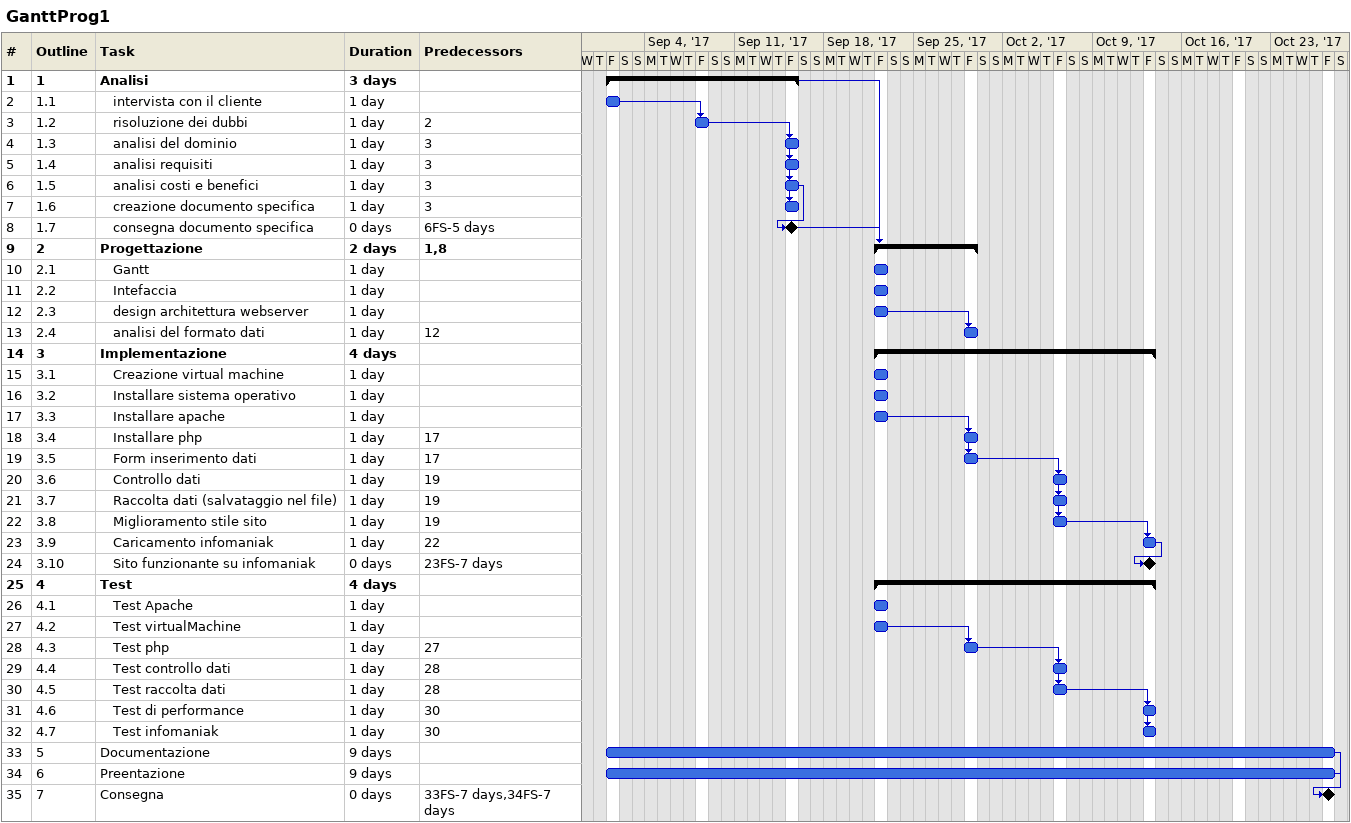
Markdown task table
GanttProg1

| ID | WBS | Task | Duration | Start | Finish | Predecessors |
|---|---|---|---|---|---|---|
| 1 | 1 | **Analisi** | 3d | 2017-09-01 | 2017-09-15 |  |
| 2 | 1.1 | intervista con il cliente | 1d | 2017-09-01 | 2017-09-01 |  |
| 3 | 1.2 | risoluzione dei dubbi | 1d | 2017-09-08 | 2017-09-08 | 2 |
| 4 | 1.3 | analisi del dominio | 1d | 2017-09-15 | 2017-09-15 | 3 |
| 5 | 1.4 | analisi requisiti | 1d | 2017-09-15 | 2017-09-15 | 3 |
| 6 | 1.5 | analisi costi e benefici | 1d | 2017-09-15 | 2017-09-15 | 3 |
| 7 | 1.6 | creazione documento specifica | 1d | 2017-09-15 | 2017-09-15 | 3 |
| 8 | 1.7 | consegna documento specifica | 0d | 2017-09-15 | 2017-09-15 | 6FS-5d |
| 9 | 2 | **Progettazione** | 2d | 2017-09-22 | 2017-09-29 | 1, 8 |
| 10 | 2.1 | Gantt | 1d | 2017-09-22 | 2017-09-22 |  |
| 11 | 2.2 | Intefaccia | 1d | 2017-09-22 | 2017-09-22 |  |
| 12 | 2.3 | design architettura webserver | 1d | 2017-09-22 | 2017-09-22 |  |
| 13 | 2.4 | analisi del formato dati | 1d | 2017-09-29 | 2017-09-29 | 12 |
| 14 | 3 | **Implementazione** | 4d | 2017-09-22 | 2017-10-13 |  |
| 15 | 3.1 | Creazione virtual machine | 1d | 2017-09-22 | 2017-09-22 |  |
| 16 | 3.2 | Installare sistema operativo | 1d | 2017-09-22 | 2017-09-22 |  |
| 17 | 3.3 | Installare apache | 1d | 2017-09-22 | 2017-09-22 |  |
| 18 | 3.4 | Installare php | 1d | 2017-09-29 | 2017-09-29 | 17 |
| 19 | 3.5 | Form inserimento dati | 1d | 2017-09-29 | 2017-09-29 | 17 |
| 20 | 3.6 | Controllo dati | 1d | 2017-10-06 | 2017-10-06 | 19 |
| 21 | 3.7 | Raccolta dati (salvataggio nel file) | 1d | 2017-10-06 | 2017-10-06 | 19 |
| 22 | 3.8 | Miglioramento stile sito | 1d | 2017-10-06 | 2017-10-06 | 19 |
| 23 | 3.9 | Caricamento infomaniak | 1d | 2017-10-13 | 2017-10-13 | 22 |
| 24 | 3.10 | Sito funzionante su infomaniak | 0d | 2017-10-13 | 2017-10-13 | 23FS-7d |
| 25 | 4 | **Test** | 4d | 2017-09-22 | 2017-10-13 |  |
| 26 | 4.1 | Test Apache | 1d | 2017-09-22 | 2017-09-22 |  |
| 27 | 4.2 | Test virtualMachine | 1d | 2017-09-22 | 2017-09-22 |  |
| 28 | 4.3 | Test php | 1d | 2017-09-29 | 2017-09-29 | 27 |
| 29 | 4.4 | Test controllo dati | 1d | 2017-10-06 | 2017-10-06 | 28 |
| 30 | 4.5 | Test raccolta dati | 1d | 2017-10-06 | 2017-10-06 | 28 |
| 31 | 4.6 | Test di performance | 1d | 2017-10-13 | 2017-10-13 | 30 |
| 32 | 4.7 | Test infomaniak | 1d | 2017-10-13 | 2017-10-13 | 30 |
| 33 | 5 | Documentazione | 9d | 2017-09-01 | 2017-10-27 |  |
| 34 | 6 | Preentazione | 9d | 2017-09-01 | 2017-10-27 |  |
| 35 | 7 | Consegna | 0d | 2017-10-27 | 2017-10-27 | 33FS-7d, 34FS-7d |
